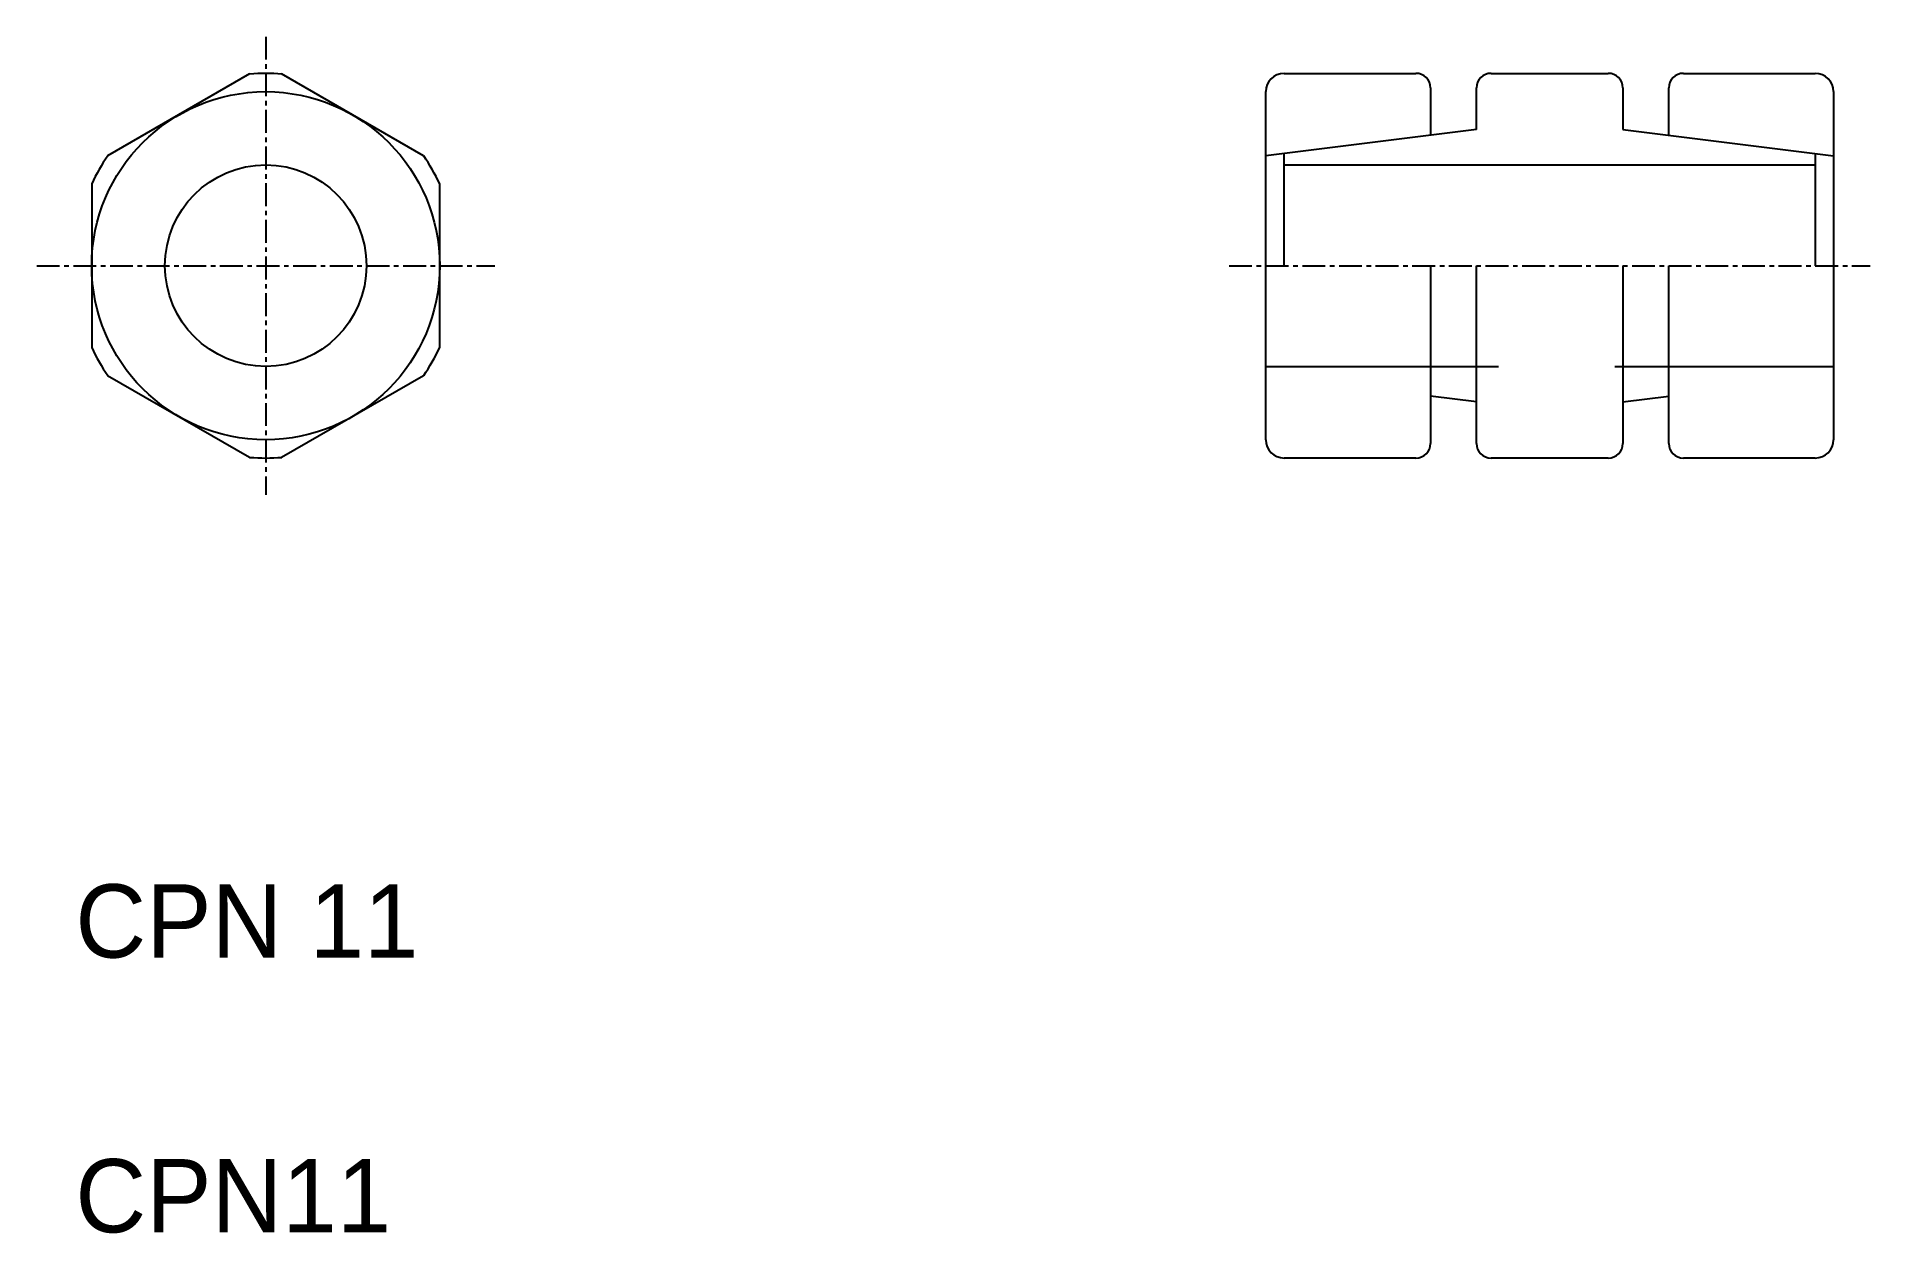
# Model space of a CAD drawing. Extents: x 189 to 289, y 127 to 193.
import ezdxf

# ---------------------------------------------------------------- set-up
doc = ezdxf.new("R2010")
doc.units = 0
doc.linetypes.add('CENTER', pattern=[2, 1.25, -0.25, 0.25, -0.25])
doc.linetypes.add('DASHED', pattern=[19.05, 12.7, -6.35])
doc.layers.get('0').update_dxf_attribs({"linetype": 'CONTINUOUS'})
doc.layers.add('CENTER', color=1, linetype='CENTER')

msp = doc.modelspace()

# ---------------------------------------------------------------- linework, layer by layer
for p, q in [((257.4, 190.55), (264.6, 190.55)), ((268.7, 190.55), (275.1, 190.55)), ((279.2, 190.55), (286.4, 190.55)), ((256.4, 170.55), (256.4, 189.55)), ((265.4, 189.75), (265.4, 187.18)), ((267.9, 187.49), (267.9, 189.75)), ((275.9, 189.75), (275.9, 187.49)), ((278.4, 187.18), (278.4, 189.75)), ((287.4, 189.55), (287.4, 170.55)), ((257.4, 180.05), (257.4, 186.18)), ((257.4, 185.55), (286.4, 185.55)), ((286.4, 186.18), (286.4, 180.05)), ((265.4, 180.05), (265.4, 170.35)), ((267.9, 170.35), (267.9, 180.05)), ((275.9, 180.05), (275.9, 170.35)), ((278.4, 170.35), (278.4, 180.05)), ((266.65, 172.77), (266.65, 172.77)), ((267.28, 172.69), (267.28, 172.69)), ((264.6, 169.55), (257.4, 169.55)), ((275.1, 169.55), (268.7, 169.55)), ((286.4, 169.55), (279.2, 169.55))]:
    msp.add_line(p, q)
at = {"linetype": 'CONTINUOUS'}
for p, q in [((267.9, 187.49), (256.4, 186.05)), ((275.9, 187.49), (287.4, 186.05)), ((267.9, 172.61), (265.4, 172.93)), ((275.9, 172.61), (278.4, 172.93))]:
    msp.add_line(p, q, dxfattribs=at)
at = {"color": 3, "linetype": 'DASHED'}
msp.add_line((256.4, 174.55), (287.4, 174.55), dxfattribs=at)
for points in [[(200.93, 190.52), (193.18, 186.04)], [(210.43, 186.04), (202.68, 190.52)], [(192.31, 184.52), (192.31, 175.58)], [(211.31, 175.58), (211.31, 184.52)], [(193.18, 174.06), (200.93, 169.59)], [(202.68, 169.59), (210.43, 174.06)]]:
    msp.add_lwpolyline(points)
at = {"linetype": 'CONTINUOUS'}
for radius in [9.5, 5.5]:
    msp.add_circle((201.81, 180.05), radius, dxfattribs=at)
for centre, radius, start, end in [((201.81, 180.05), 10.5, 85.2088, 94.7912), ((257.4, 189.55), 1, 90, 180), ((264.6, 189.75), 0.8, 0, 90), ((268.7, 189.75), 0.8, 90, 180), ((275.1, 189.75), 0.8, 0, 90), ((279.2, 189.75), 0.8, 90, 180), ((286.4, 189.55), 1, 0, 90), ((201.81, 180.05), 10.5, 145.2088, 154.7912), ((201.81, 180.05), 10.5, 25.2088, 34.7912), ((201.81, 180.05), 10.5, 205.2088, 214.7912), ((201.81, 180.05), 10.5, 325.2088, 334.7912), ((257.4, 170.55), 1, 180, 270), ((264.6, 170.35), 0.8, 270, 0), ((268.7, 170.35), 0.8, 180, 270), ((275.1, 170.35), 0.8, 270, 0), ((279.2, 170.35), 0.8, 180, 270), ((286.4, 170.55), 1, 270, 0), ((201.81, 180.05), 10.5, 265.2088, 274.7912)]:
    msp.add_arc(centre, radius, start, end)
at = {"layer": 'CENTER', "color": 1, "linetype": 'CENTER'}
for p, q in [((201.81, 192.55), (201.81, 167.55)), ((189.31, 180.05), (214.31, 180.05)), ((254.4, 180.05), (289.4, 180.05))]:
    msp.add_line(p, q, dxfattribs=at)

# ---------------------------------------------------------------- texts
for s, p in [('CPN 11', (191.42, 142.28)), ('CPN11', (191.42, 127.28))]:
    msp.add_text(s, height=4).set_placement(p)

doc.saveas('drawing.dxf')
